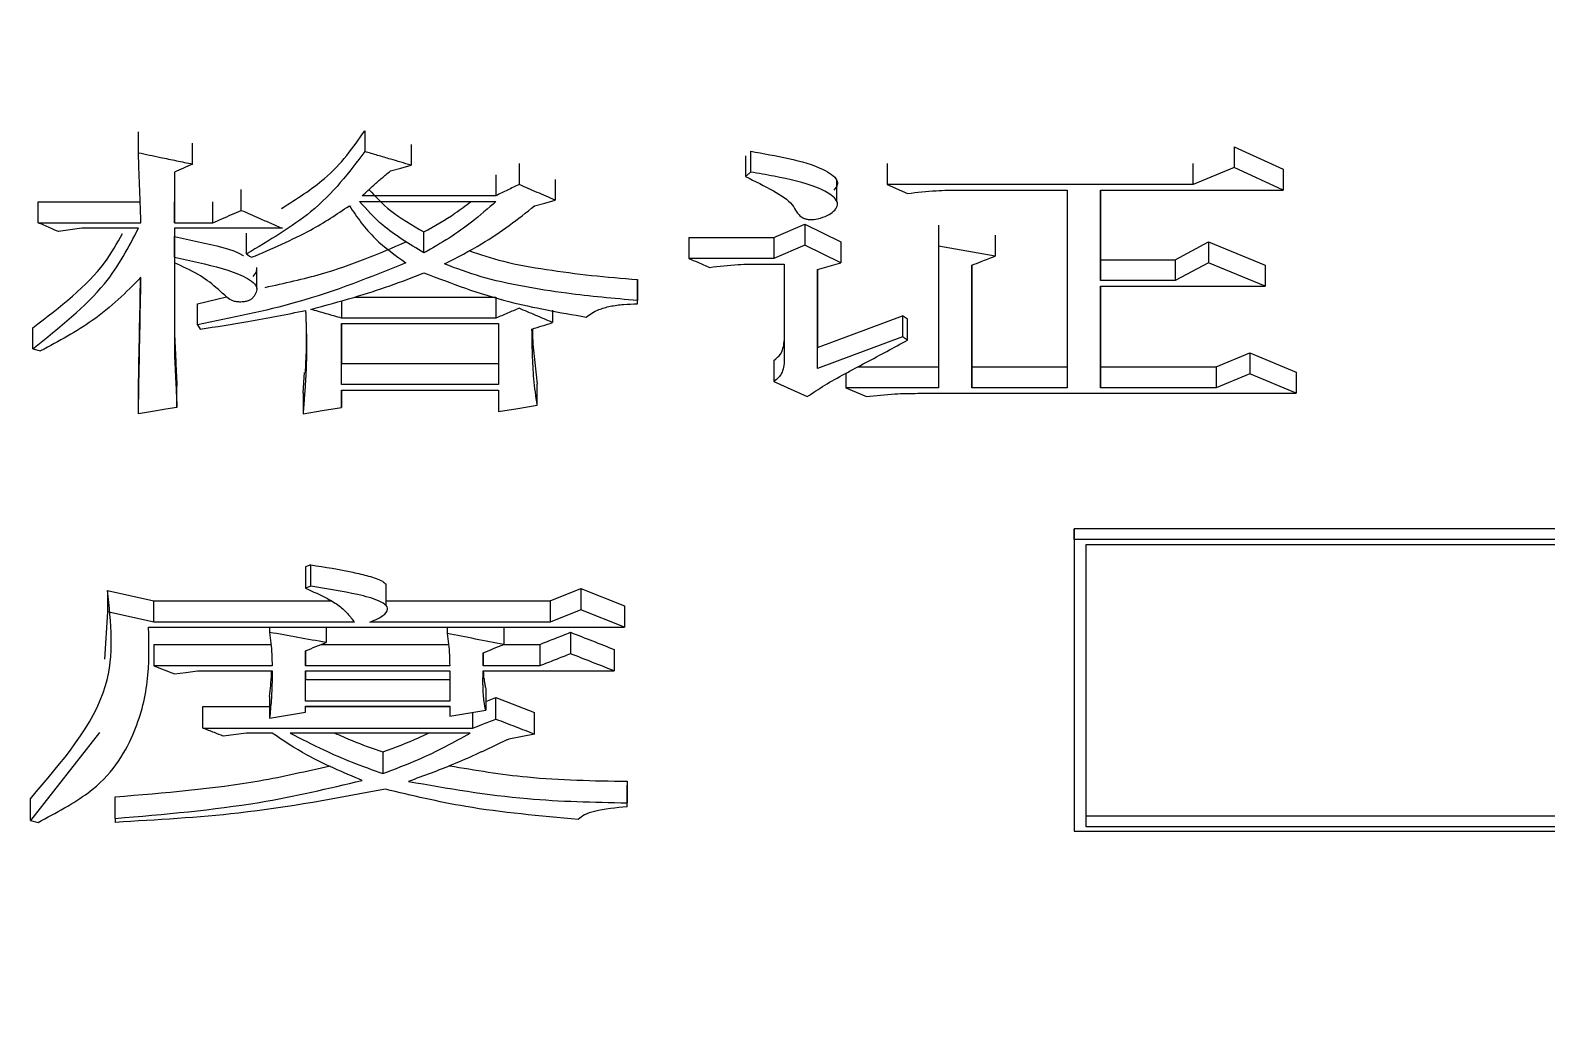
# Model space of a CAD drawing. Header units: millimetres. Extents: x 2126 to 3741, y 477 to 1658.
# Drawn here: x 2361.02 to 2367.39, y 818.86 to 822.98 of the extents above; entities that cross this region are included whole.
import ezdxf

# ---------------------------------------------------------------- set-up
doc = ezdxf.new("R2010")
doc.units = ezdxf.units.MM

msp = doc.modelspace()

# ---------------------------------------------------------------- linework, layer by layer
at = {"color": 7, "linetype": 'Continuous', "lineweight": 25}
for p, q in [((2361.4701, 822.4672), (2361.4701, 822.5545)), ((2362.4219, 822.5593), (2362.4219, 822.472)), ((2361.6972, 822.4195), (2361.6972, 822.5068)), ((2362.6167, 822.502), (2362.6167, 822.4147)), ((2366.0782, 822.4925), (2366.2838, 822.3976)), ((2366.0782, 822.4925), (2366.0782, 822.4051)), ((2363.071, 822.4213), (2363.071, 822.3338)), ((2364.023, 822.4545), (2364.023, 822.3671)), ((2364.0446, 822.3861), (2364.0446, 822.4735)), ((2364.6179, 822.4213), (2364.6179, 822.3338)), ((2365.9052, 822.3338), (2365.9052, 822.4212)), ((2361.6215, 822.3861), (2361.6215, 822.1731)), ((2361.6215, 822.3861), (2361.6215, 822.2607)), ((2363.2225, 822.355), (2363.2225, 822.2675)), ((2364.4074, 822.262), (2364.4074, 822.35)), ((2366.0782, 822.4051), (2365.9052, 822.3338)), ((2366.2838, 822.3101), (2366.0782, 822.4051)), ((2361.9028, 822.2249), (2361.9028, 822.3125)), ((2362.9737, 822.2864), (2362.4112, 822.2864)), ((2364.6179, 822.3338), (2364.7044, 822.2959)), ((2365.9052, 822.3338), (2364.6179, 822.3338)), ((2364.9208, 822.3101), (2365.3751, 822.3101)), ((2365.3751, 822.3101), (2365.3751, 821.4788)), ((2365.5157, 822.3101), (2366.2838, 822.3101)), ((2365.5157, 821.9296), (2365.5157, 822.3101)), ((2365.5157, 822.3101), (2365.5157, 822.0175)), ((2361.0482, 822.1731), (2361.0482, 822.2607)), ((2361.0482, 822.2607), (2361.4776, 822.2607)), ((2361.6215, 822.1731), (2361.6215, 822.2607)), ((2361.7838, 822.1731), (2361.7838, 822.2607)), ((2362.0758, 822.2352), (2362.0758, 822.2372)), ((2362.4004, 822.2628), (2362.9737, 822.2627)), ((2361.0482, 822.1731), (2361.4809, 822.1731)), ((2361.6215, 822.1731), (2361.7838, 822.1731)), ((2364.1419, 822.1107), (2364.2718, 822.1668)), ((2364.2718, 822.1668), (2364.4232, 822.0921)), ((2364.2718, 822.1668), (2364.2718, 822.079)), ((2364.8343, 822.1622), (2364.8343, 822.0744)), ((2361.2321, 822.1495), (2361.1347, 822.1354)), ((2361.47, 822.1495), (2361.2321, 822.1495)), ((2362.0758, 822.1495), (2361.6215, 822.1495)), ((2361.6215, 822.1495), (2361.6215, 822.0276)), ((2361.6215, 822.1495), (2361.6215, 822.1154)), ((2361.6215, 822.0276), (2361.6215, 822.1154)), ((2361.9243, 822.0417), (2361.9243, 822.1295)), ((2363.785, 822.1107), (2363.785, 822.0229)), ((2363.785, 822.1107), (2364.1419, 822.1107)), ((2364.1419, 822.1107), (2364.1419, 822.0229)), ((2365.0722, 822.1201), (2365.0722, 822.0322)), ((2364.2718, 822.079), (2364.1419, 822.0229)), ((2364.4232, 822.0042), (2364.2718, 822.079)), ((2364.4232, 822.0921), (2364.4232, 822.0042)), ((2364.8343, 822.0744), (2364.8343, 821.4788)), ((2365.0722, 822.0322), (2364.8343, 822.0744)), ((2365.8294, 822.0175), (2365.9701, 822.092)), ((2365.9701, 822.092), (2365.9701, 822.0042)), ((2365.9701, 822.092), (2366.2081, 821.9943)), ((2361.6215, 822.027), (2361.6215, 821.7132)), ((2361.6215, 822.0042), (2361.6215, 821.6249)), ((2361.9679, 821.8966), (2361.9679, 821.9851)), ((2364.1419, 822.0229), (2363.785, 822.0229)), ((2364.0879, 821.9995), (2364.1852, 821.9995)), ((2364.1852, 821.9995), (2364.1852, 821.5882)), ((2364.3258, 821.9762), (2364.4232, 822.0042)), ((2364.3258, 821.5608), (2364.3258, 821.9762)), ((2364.3258, 821.9762), (2364.3258, 821.6493)), ((2364.9749, 821.4788), (2364.9749, 821.9948)), ((2364.9749, 821.9948), (2364.9749, 821.5674)), ((2365.5157, 822.0175), (2365.5157, 821.9296)), ((2365.5157, 822.0175), (2365.8294, 822.0175)), ((2365.8294, 822.0175), (2365.8294, 821.9296)), ((2365.9701, 822.0042), (2365.8294, 821.9296)), ((2366.2081, 821.9063), (2365.9701, 822.0042)), ((2363.5686, 821.9341), (2363.5686, 821.846)), ((2363.5686, 821.8321), (2363.5686, 821.9202)), ((2365.8294, 821.9296), (2365.5157, 821.9296)), ((2365.5157, 821.9063), (2366.2081, 821.9063)), ((2365.5158, 821.4788), (2365.5157, 821.9063)), ((2365.5157, 821.9063), (2365.5158, 821.5674)), ((2361.7188, 821.8326), (2361.8404, 821.8619)), ((2362.3246, 821.845), (2362.3246, 821.772)), ((2362.379, 821.8602), (2362.9737, 821.8602)), ((2363.5686, 821.8321), (2363.5686, 821.846)), ((2361.7188, 821.7444), (2361.7188, 821.8326)), ((2363.2117, 821.8049), (2363.2117, 821.7535)), ((2364.3258, 821.6493), (2364.6828, 821.782)), ((2364.6828, 821.782), (2364.6828, 821.6937)), ((2364.7045, 821.7682), (2364.6828, 821.782)), ((2361.0265, 821.6432), (2361.0265, 821.7316)), ((2361.6215, 821.7132), (2361.6215, 821.6249)), ((2361.7188, 821.7444), (2361.7297, 821.7259)), ((2362.9737, 821.772), (2362.3246, 821.772)), ((2362.3246, 821.7489), (2362.9845, 821.7489)), ((2362.3246, 821.4925), (2362.3246, 821.7489)), ((2362.3246, 821.7489), (2362.3246, 821.581)), ((2362.9845, 821.7489), (2362.9845, 821.4925)), ((2364.7045, 821.6799), (2364.7045, 821.7682)), ((2364.1852, 821.6767), (2364.1852, 821.5882)), ((2364.6828, 821.6937), (2364.3258, 821.5608)), ((2364.3258, 821.5608), (2364.3258, 821.6493)), ((2364.7045, 821.6799), (2364.6828, 821.6937)), ((2361.0265, 821.6432), (2361.059, 821.6341)), ((2366.0025, 821.5674), (2366.1432, 821.6265)), ((2366.1432, 821.6265), (2366.1432, 821.538)), ((2366.1432, 821.6265), (2366.3379, 821.5447)), ((2362.1624, 821.4588), (2362.1688, 821.5431)), ((2362.3246, 821.4925), (2362.3246, 821.581)), ((2362.3246, 821.581), (2362.9845, 821.581)), ((2364.4448, 821.5389), (2364.4448, 821.4788)), ((2364.4966, 821.5674), (2364.8343, 821.5674)), ((2364.9749, 821.5674), (2364.9749, 821.4788)), ((2364.9749, 821.5674), (2365.3751, 821.5674)), ((2365.5158, 821.5674), (2365.5158, 821.4788)), ((2365.5158, 821.5674), (2366.0025, 821.5674)), ((2366.1432, 821.538), (2366.0025, 821.4788)), ((2366.3379, 821.4561), (2366.1432, 821.538)), ((2366.3379, 821.5447), (2366.3379, 821.4561)), ((2361.4701, 821.3701), (2361.4701, 821.4588)), ((2361.6323, 821.3972), (2361.6323, 821.4859)), ((2362.1624, 821.4588), (2362.1624, 821.3701)), ((2362.9845, 821.4925), (2362.3246, 821.4925)), ((2362.3246, 821.4697), (2362.9845, 821.4697)), ((2362.3246, 821.3972), (2362.3246, 821.4697)), ((2362.3246, 821.4697), (2362.3246, 821.3972)), ((2362.9845, 821.4697), (2362.9845, 821.3791)), ((2363.1468, 821.4062), (2363.1468, 821.4949)), ((2364.142, 821.5061), (2364.2826, 821.4425)), ((2364.4448, 821.4788), (2364.5314, 821.4425)), ((2364.8343, 821.4788), (2364.4448, 821.4788)), ((2364.7477, 821.4561), (2366.3379, 821.4561)), ((2365.3751, 821.4788), (2364.9749, 821.4788)), ((2366.0025, 821.4788), (2365.5158, 821.4788)), ((2376.4918, 820.8862), (2365.4053, 820.8864)), ((2365.4053, 820.8864), (2365.4053, 819.6618)), ((2365.4053, 820.8415), (2365.4053, 820.8864)), ((2376.5106, 820.8413), (2365.4053, 820.8415)), ((2365.4553, 820.8213), (2376.5191, 820.8211)), ((2362.1949, 820.7352), (2362.1732, 820.7266)), ((2362.1732, 820.7266), (2362.1732, 820.6369)), ((2362.1949, 820.6456), (2362.1949, 820.7352)), ((2361.3403, 820.6273), (2361.3403, 820.5375)), ((2361.3403, 820.6273), (2361.535, 820.5843)), ((2362.1949, 820.6456), (2362.1732, 820.6369)), ((2362.512, 820.5635), (2362.512, 820.654)), ((2363.2009, 820.5843), (2363.3307, 820.6359)), ((2363.3307, 820.6359), (2363.3307, 820.5461)), ((2363.3307, 820.6359), (2363.5146, 820.5629)), ((2361.535, 820.4945), (2361.535, 820.5843)), ((2361.535, 820.5843), (2362.2797, 820.5843)), ((2362.512, 820.5843), (2363.2009, 820.5843)), ((2363.2009, 820.5843), (2363.2009, 820.4945)), ((2363.5146, 820.5629), (2363.5146, 820.473)), ((2361.3403, 820.5375), (2361.327, 820.3394)), ((2361.535, 820.4945), (2361.3403, 820.5375)), ((2363.3307, 820.5461), (2363.2009, 820.4945)), ((2363.5146, 820.473), (2363.3307, 820.5461)), ((2361.5133, 820.473), (2363.5146, 820.473)), ((2362.3787, 820.4945), (2361.535, 820.4945)), ((2362.0218, 820.473), (2362.0218, 820.4515)), ((2362.2598, 820.473), (2362.2598, 820.4087)), ((2363.2009, 820.4945), (2362.4437, 820.4945)), ((2362.7682, 820.473), (2362.7682, 820.4473)), ((2363.0062, 820.473), (2363.0062, 820.4002)), ((2363.2874, 820.4518), (2363.2874, 820.3617)), ((2361.535, 820.4008), (2362.0277, 820.4008)), ((2362.1732, 820.3107), (2362.1732, 820.3746)), ((2362.1732, 820.3746), (2362.1732, 820.3107)), ((2362.2396, 820.4008), (2362.7745, 820.4008)), ((2363.0062, 820.4008), (2363.1576, 820.4008)), ((2363.1576, 820.4008), (2363.1576, 820.3107)), ((2362.0326, 820.3107), (2361.535, 820.3107)), ((2362.779, 820.3107), (2362.1732, 820.3107)), ((2362.9196, 820.3107), (2362.9196, 820.366)), ((2362.9196, 820.366), (2362.9196, 820.3107)), ((2363.1576, 820.3107), (2362.9196, 820.3107)), ((2361.7189, 820.2895), (2362.0326, 820.2894)), ((2362.1732, 820.2894), (2362.779, 820.2894)), ((2362.1732, 820.1626), (2362.1732, 820.2894)), ((2362.1732, 820.2894), (2362.1732, 820.2529)), ((2362.1732, 820.1626), (2362.1732, 820.2529)), ((2362.1732, 820.2529), (2362.779, 820.2529)), ((2362.779, 820.2894), (2362.779, 820.1626)), ((2362.9196, 820.2894), (2363.4713, 820.2894)), ((2362.0218, 820.1816), (2362.0218, 820.0912)), ((2362.9304, 820.2151), (2362.9304, 820.1248)), ((2361.7405, 820.0493), (2361.7405, 820.1398)), ((2361.7405, 820.1398), (2362.0218, 820.1398)), ((2362.779, 820.1626), (2362.1732, 820.1626)), ((2362.1732, 820.1416), (2362.779, 820.1416)), ((2362.1732, 820.1164), (2362.1732, 820.1416)), ((2362.1732, 820.1164), (2362.1732, 820.1416)), ((2362.1732, 820.1398), (2362.779, 820.1398)), ((2362.779, 820.1416), (2362.779, 820.0996)), ((2362.9304, 820.1607), (2362.9737, 820.1774)), ((2362.9737, 820.087), (2362.9737, 820.1774)), ((2362.9737, 820.1774), (2363.136, 820.1147)), ((2362.8764, 820.0493), (2362.8764, 820.1158)), ((2363.136, 820.0243), (2363.136, 820.1147)), ((2361.3064, 820.0307), (2361.0158, 819.6614)), ((2361.7405, 820.0493), (2362.8764, 820.0493)), ((2361.9244, 820.0285), (2361.8271, 820.0159)), ((2362.0327, 820.0285), (2361.9244, 820.0285)), ((2362.8655, 820.0284), (2362.1083, 820.0285)), ((2363.136, 820.0243), (2363.0278, 820.0034)), ((2362.4978, 819.9489), (2362.4978, 819.8582)), ((2363.5254, 819.8257), (2363.5254, 819.7349)), ((2363.5254, 819.7185), (2363.5254, 819.8094)), ((2361.0158, 819.6614), (2361.0158, 819.7523)), ((2361.3728, 819.6696), (2361.3728, 819.7605)), ((2363.5254, 819.7185), (2363.5254, 819.7349)), ((2365.4553, 819.6343), (2365.4553, 819.6798)), ((2377.0382, 819.6797), (2365.4553, 819.6798)), ((2361.0158, 819.6614), (2361.0483, 819.6532)), ((2361.3728, 819.6696), (2361.3728, 819.6533)), ((2365.4053, 819.6618), (2365.4053, 819.6156)), ((2365.4053, 819.6156), (2377.068, 819.6154)), ((2377.0593, 819.6342), (2365.4553, 819.6343))]:
    msp.add_line(p, q, dxfattribs=at)
at = {"color": 7, "linetype": 'Continuous', "lineweight": 25, "flags": 128}
for points in [[(2362.5302, 822.3909), (2362.5734, 822.4028), (2362.6167, 822.4147)], [(2362.9737, 822.3739), (2362.9737, 822.3302), (2362.9737, 822.2864)], [(2366.2838, 822.3976), (2366.2838, 822.3538), (2366.2838, 822.3101)], [(2363.1359, 822.2438), (2363.1792, 822.2556), (2363.2225, 822.2675)], [(2362.6708, 822.0463), (2362.6708, 822.0693), (2362.6708, 822.0923), (2362.6708, 822.1341)], [(2361.9243, 822.0416), (2361.9298, 822.0381), (2361.9379, 822.0328), (2361.946, 822.0276)], [(2366.2081, 821.9943), (2366.2081, 821.9503), (2366.2081, 821.9063)], [(2362.9737, 821.8602), (2362.9737, 821.8161), (2362.9737, 821.772)], [(2364.142, 821.5946), (2364.142, 821.5723), (2364.142, 821.5499), (2364.142, 821.5061)], [(2366.0025, 821.5674), (2366.0025, 821.5231), (2366.0025, 821.4788)], [(2361.6323, 821.3972), (2361.5853, 821.3893), (2361.5383, 821.3815), (2361.4701, 821.3701)], [(2362.1624, 821.3701), (2362.2435, 821.3836), (2362.3246, 821.3972)], [(2362.9845, 821.3791), (2363.0656, 821.3927), (2363.1468, 821.4062)], [(2361.535, 820.4008), (2361.535, 820.378), (2361.535, 820.3553), (2361.535, 820.3107)], [(2363.4713, 820.3795), (2363.4713, 820.3345), (2363.4713, 820.2894)], [(2361.6215, 820.2767), (2361.6702, 820.2831), (2361.7189, 820.2895)], [(2362.0218, 820.0912), (2362.0975, 820.1038), (2362.1732, 820.1164)], [(2362.779, 820.0996), (2362.8547, 820.1122), (2362.9304, 820.1248)]]:
    msp.add_lwpolyline(points, dxfattribs=at)
at = {"color": 7, "linetype": 'Continuous', "lineweight": 25}
for points, knots in [([(2362.1313, 889.7619), (2362.1562, 887.2016), (2362.191, 883.6212), (2362.4698, 878.3519), (2362.8051, 873.8875), (2363.3707, 868.5715), (2364.144, 863.0024), (2365.1541, 857.189), (2366.4101, 851.2178), (2367.9208, 845.1417), (2369.6915, 839.0038), (2371.7257, 832.8386), (2374.0251, 826.675), (2376.5904, 820.5382), (2379.4207, 814.4501), (2382.5145, 808.4305), (2385.8692, 802.4978), (2389.4813, 796.6687), (2393.3469, 790.9589), (2397.461, 785.3834), (2401.8182, 779.9561), (2406.4124, 774.6904), (2411.237, 769.5991), (2416.2846, 764.6942), (2421.5476, 759.9873), (2427.0175, 755.4895), (2432.6858, 751.2113), (2438.543, 747.1626), (2444.5796, 743.353), (2450.7855, 739.7913), (2457.1501, 736.4861), (2463.6627, 733.4452), (2470.3119, 730.6761), (2477.0863, 728.1857), (2483.974, 725.9803), (2490.9628, 724.0656), (2498.0404, 722.4471), (2505.1941, 721.1293), (2512.411, 720.1164), (2519.6782, 719.4119), (2526.9824, 719.0191), (2534.3103, 718.9402), (2541.6483, 719.1772), (2548.983, 719.7314), (2556.3007, 720.6035), (2563.5877, 721.7938), (2570.8304, 723.302), (2578.0149, 725.127), (2585.1278, 727.2674), (2592.1553, 729.7213), (2599.0839, 732.4861), (2605.9002, 735.5588), (2612.5909, 738.9359), (2619.1427, 742.6135), (2625.5427, 746.5872), (2631.7781, 750.8522), (2637.8361, 755.4033), (2643.7044, 760.2353), (2649.3709, 765.3424), (2654.8234, 770.719), (2659.871, 776.1657), (2664.5232, 781.6391), (2668.7927, 787.0974), (2672.8351, 792.7223), (2676.6435, 798.5037), (2680.2116, 804.4312), (2683.5336, 810.4936), (2686.6039, 816.6794), (2689.4174, 822.976), (2691.9693, 829.3697), (2694.2554, 835.8449), (2696.2716, 842.3826), (2698.0142, 848.9575), (2699.479, 855.5303), (2700.6606, 862.0242), (2701.5576, 868.3137), (2702.1411, 873.8374), (2702.5087, 878.7202), (2702.7484, 883.5443), (2702.8655, 889.5187), (2702.7552, 895.0355), (2702.4834, 900.3047), (2702.146, 904.7691), (2701.581, 910.0852), (2700.8075, 915.6542), (2699.7976, 921.4676), (2698.5415, 927.4389), (2697.0308, 933.5149), (2695.2601, 939.6528), (2693.2259, 945.8181), (2690.9265, 951.9816), (2688.3612, 958.1185), (2685.5309, 964.2066), (2682.4371, 970.2261), (2679.0824, 976.1589), (2675.4703, 981.988), (2671.6047, 987.6977), (2667.4906, 993.2733), (2663.1334, 998.7006), (2658.5392, 1003.9662), (2653.7146, 1009.0576), (2648.667, 1013.9625), (2643.4041, 1018.6693), (2637.9341, 1023.1671), (2632.2659, 1027.4453), (2626.4086, 1031.494), (2620.372, 1035.3037), (2614.1662, 1038.8655), (2607.8014, 1042.1702), (2601.2894, 1045.2129), (2594.638, 1047.9749), (2588.3559, 1050.3119), (2584.2507, 1051.5905), (2582.4423, 1052.1537)], [0, 0, 0, 0, 0.0102074, 0.014274, 0.021037, 0.0280561, 0.0355867, 0.0434511, 0.0515783, 0.0599113, 0.0684099, 0.0770439, 0.085791, 0.0946336, 0.1035582, 0.112554, 0.1216124, 0.1307262, 0.1398897, 0.1490979, 0.1583469, 0.1676331, 0.1769537, 0.1863062, 0.1956884, 0.2050985, 0.2145348, 0.2239961, 0.233481, 0.2429885, 0.2525178, 0.262068, 0.2716385, 0.2812287, 0.2908382, 0.3004664, 0.3101132, 0.3197782, 0.3294613, 0.3391624, 0.3488814, 0.3586183, 0.3683733, 0.3781464, 0.387938, 0.3977483, 0.4075776, 0.4174265, 0.4272956, 0.4371854, 0.4470968, 0.4570307, 0.4669882, 0.4769704, 0.486979, 0.4970156, 0.5070822, 0.5171812, 0.5273154, 0.5374882, 0.5477037, 0.5569145, 0.5661226, 0.5753266, 0.5845258, 0.5937191, 0.6029052, 0.6120821, 0.6212471, 0.6303962, 0.6395236, 0.6486197, 0.6576679, 0.6666375, 0.6754633, 0.6839789, 0.6919633, 0.6976055, 0.7035012, 0.7112199, 0.7214273, 0.7254939, 0.7322569, 0.739276, 0.7468066, 0.754671, 0.7627982, 0.7711312, 0.7796298, 0.7882638, 0.7970109, 0.8058535, 0.8147781, 0.8237739, 0.8328323, 0.8419461, 0.8511096, 0.8603178, 0.8695668, 0.878853, 0.8881736, 0.8975261, 0.9069083, 0.9163184, 0.9257547, 0.935216, 0.9447009, 0.9542084, 0.9637377, 0.9732879, 0.9828584, 0.9924486, 1, 1, 1, 1]), ([(2362.0715, 822.2322), (2362.1358, 822.2731), (2362.2905, 822.3712), (2362.3735, 822.4899), (2362.4219, 822.5593)], [0, 0, 0, 0, 0.415618, 1, 1, 1, 1]), ([(2361.4701, 822.4672), (2361.501, 822.4607), (2361.5543, 822.4495), (2361.63, 822.4336), (2361.6748, 822.4242), (2361.6972, 822.4195)], [0, 0, 0, 0, 0.4083, 0.70415, 1, 1, 1, 1]), ([(2361.4809, 822.1731), (2361.4796, 822.2087), (2361.4771, 822.2752), (2361.4735, 822.3733), (2361.4712, 822.4359), (2361.4701, 822.4672)], [0, 0, 0, 0, 0.365313, 0.682655, 1, 1, 1, 1]), ([(2361.6972, 822.4195), (2361.6846, 822.4139), (2361.6594, 822.4028), (2361.6341, 822.3917), (2361.6215, 822.3861)], [0, 0, 0, 0, 0.500001, 1, 1, 1, 1]), ([(2362.4219, 822.472), (2362.356, 822.3844), (2362.2373, 822.2268), (2362.0206, 822.0986), (2361.9243, 822.0416)], [0, 0, 0, 0, 0.555743, 1, 1, 1, 1]), ([(2362.6167, 822.4147), (2362.5879, 822.4232), (2362.541, 822.4369), (2362.4761, 822.456), (2362.44, 822.4667), (2362.422, 822.472)], [0, 0, 0, 0, 0.4440621, 0.722031, 1, 1, 1, 1]), ([(2364.0446, 822.4735), (2364.098, 822.464), (2364.2054, 822.4448), (2364.3252, 822.4122), (2364.3858, 822.3763), (2364.4087, 822.3541), (2364.4115, 822.3304), (2364.4003, 822.3173), (2364.394, 822.3099)], [0, 0, 0, 0, 0.315119, 0.632838, 0.736213, 0.840182, 0.910106, 1, 1, 1, 1]), ([(2362.4112, 822.2864), (2362.4271, 822.3014), (2362.4538, 822.3266), (2362.4943, 822.3612), (2362.5182, 822.381), (2362.5302, 822.3909)], [0, 0, 0, 0, 0.425102, 0.712508, 1, 1, 1, 1]), ([(2364.023, 822.3671), (2364.0628, 822.3474), (2364.1358, 822.3113), (2364.2157, 822.2611), (2364.2342, 822.2224), (2364.2494, 822.2032), (2364.2639, 822.1933), (2364.2787, 822.1878), (2364.2942, 822.1857), (2364.3152, 822.187), (2364.3441, 822.1934), (2364.3762, 822.2064), (2364.3993, 822.2259), (2364.4119, 822.2461), (2364.4072, 822.2683), (2364.3795, 822.2945), (2364.2983, 822.3358), (2364.1744, 822.3632), (2364.0773, 822.3803), (2364.0446, 822.3861)], [0, 0, 0, 0, 0.149443, 0.274042, 0.333076, 0.362754, 0.385188, 0.398021, 0.410985, 0.42602, 0.45239, 0.493257, 0.533496, 0.57286, 0.60517, 0.651682, 0.729284, 0.908686, 1, 1, 1, 1]), ([(2364.0446, 822.3861), (2364.041, 822.3829), (2364.0338, 822.3766), (2364.0266, 822.3703), (2364.023, 822.3671)], [0, 0, 0, 0, 0.5, 1, 1, 1, 1]), ([(2362.4394, 822.3125), (2362.4674, 822.2822), (2362.5273, 822.2174), (2362.621, 822.1631), (2362.6708, 822.1341)], [0, 0, 0, 0, 0.467546, 1, 1, 1, 1]), ([(2363.071, 822.3338), (2363.0548, 822.3259), (2363.0223, 822.3101), (2362.9899, 822.2943), (2362.9737, 822.2864)], [0, 0, 0, 0, 0.499999, 1, 1, 1, 1]), ([(2363.2225, 822.2675), (2363.1972, 822.2785), (2363.1467, 822.3006), (2363.0963, 822.3228), (2363.071, 822.3338)], [0, 0, 0, 0, 0.499999, 1, 1, 1, 1]), ([(2364.7044, 822.2959), (2364.7442, 822.3006), (2364.8153, 822.309), (2364.8885, 822.3098), (2364.9208, 822.3101)], [0, 0, 0, 0, 0.558835, 1, 1, 1, 1]), ([(2361.7838, 822.1731), (2361.7962, 822.1785), (2361.8223, 822.1899), (2361.862, 822.2071), (2361.8892, 822.219), (2361.9028, 822.2249)], [0, 0, 0, 0, 0.314654, 0.657326, 1, 1, 1, 1]), ([(2361.9028, 822.2249), (2361.9277, 822.2141), (2361.969, 822.196), (2362.0267, 822.1709), (2362.0595, 822.1566), (2362.0758, 822.1495)], [0, 0, 0, 0, 0.432645, 0.716322, 1, 1, 1, 1]), ([(2361.946, 822.0276), (2362.032, 822.0642), (2362.1847, 822.1293), (2362.3047, 822.209), (2362.3571, 822.2438)], [0, 0, 0, 0, 0.56336, 1, 1, 1, 1]), ([(2362.3571, 822.2438), (2362.3894, 822.1964), (2362.4473, 822.1112), (2362.5497, 822.0371), (2362.5951, 822.0042)], [0, 0, 0, 0, 0.556662, 1, 1, 1, 1]), ([(2362.6708, 822.0463), (2362.609, 822.0837), (2362.4992, 822.15), (2362.4304, 822.2285), (2362.4004, 822.2628)], [0, 0, 0, 0, 0.563444, 1, 1, 1, 1]), ([(2362.9737, 822.2627), (2362.9403, 822.2331), (2362.8805, 822.1799), (2362.7784, 822.1077), (2362.7068, 822.0668), (2362.6708, 822.0463)], [0, 0, 0, 0, 0.385333, 0.691671, 1, 1, 1, 1]), ([(2362.6708, 822.1341), (2362.716, 822.1597), (2362.7879, 822.2004), (2362.8469, 822.2459), (2362.8688, 822.2627)], [0, 0, 0, 0, 0.628454, 1, 1, 1, 1]), ([(2362.7574, 821.9996), (2362.8104, 822.0272), (2362.9085, 822.0783), (2363.0319, 822.1613), (2363.1012, 822.2163), (2363.1359, 822.2438)], [0, 0, 0, 0, 0.370244, 0.684379, 1, 1, 1, 1]), ([(2361.1347, 822.1354), (2361.1224, 822.1408), (2361.1018, 822.1498), (2361.0729, 822.1623), (2361.0564, 822.1695), (2361.0482, 822.1731)], [0, 0, 0, 0, 0.428361, 0.714181, 1, 1, 1, 1]), ([(2361.0265, 821.6432), (2361.1379, 821.7319), (2361.3359, 821.8896), (2361.4292, 822.0704), (2361.47, 822.1495)], [0, 0, 0, 0, 0.562636, 1, 1, 1, 1]), ([(2361.0265, 821.7316), (2361.1407, 821.8195), (2361.3021, 821.9438), (2361.3803, 822.0865), (2361.4032, 822.1282)], [0, 0, 0, 0, 0.707821, 1, 1, 1, 1]), ([(2361.6215, 822.1154), (2361.655, 822.1081), (2361.7556, 822.0859), (2361.8637, 822.063), (2361.9115, 822.0355), (2361.9118, 822.0354)], [0, 0, 0, 0, 0.330798, 0.996109, 1, 1, 1, 1]), ([(2362.0027, 821.9011), (2362.0837, 821.9189), (2362.3021, 821.9668), (2362.482, 822.0438), (2362.5951, 822.0921)], [0, 0, 0, 0, 0.371286, 1, 1, 1, 1]), ([(2362.8602, 822.0556), (2362.9072, 822.0396), (2363.0073, 822.0056), (2363.186, 821.9756), (2363.3745, 821.9502), (2363.5039, 821.9395), (2363.5686, 821.9341)], [0, 0, 0, 0, 0.22676, 0.482834, 0.740928, 1, 1, 1, 1]), ([(2364.9749, 821.9948), (2364.9879, 821.9998), (2365.0106, 822.0085), (2365.043, 822.021), (2365.0625, 822.0285), (2365.0722, 822.0322)], [0, 0, 0, 0, 0.400149, 0.700074, 1, 1, 1, 1]), ([(2361.6215, 822.0276), (2361.6552, 822.0203), (2361.7566, 821.9985), (2361.8745, 821.9687), (2361.9475, 821.9288), (2361.9703, 821.9055), (2361.9666, 821.8808), (2361.9573, 821.8622), (2361.9424, 821.8496), (2361.9279, 821.8432), (2361.9106, 821.8399), (2361.892, 821.8394), (2361.8745, 821.8418), (2361.8543, 821.8494), (2361.8302, 821.8703), (2361.7901, 821.9079), (2361.7247, 821.9584), (2361.6563, 821.9888), (2361.6215, 822.0042)], [0, 0, 0, 0, 0.104454, 0.314535, 0.36541, 0.416687, 0.46169, 0.509284, 0.529555, 0.546771, 0.564035, 0.580952, 0.598427, 0.614259, 0.652193, 0.737824, 0.866635, 1, 1, 1, 1]), ([(2362.5951, 822.0042), (2362.4473, 821.9447), (2362.1813, 821.8375), (2361.8612, 821.773), (2361.7188, 821.7444)], [0, 0, 0, 0, 0.555385, 1, 1, 1, 1]), ([(2361.9661, 821.9852), (2361.9664, 821.9799), (2361.9673, 821.9666), (2361.9577, 821.954), (2361.952, 821.9464)], [0, 0, 0, 0, 0.395285, 1, 1, 1, 1]), ([(2363.5686, 821.846), (2363.4688, 821.8548), (2363.3046, 821.8692), (2363.0853, 821.9043), (2362.9083, 821.9428), (2362.8074, 821.9807), (2362.7574, 821.9996)], [0, 0, 0, 0, 0.3440816, 0.5653831, 0.7845838, 1, 1, 1, 1]), ([(2363.785, 822.0229), (2363.7973, 822.0175), (2363.8179, 822.0086), (2363.8468, 821.9962), (2363.8633, 821.9891), (2363.8715, 821.9855)], [0, 0, 0, 0, 0.42835, 0.71417, 1, 1, 1, 1]), ([(2363.8715, 821.9855), (2363.9113, 821.9901), (2363.9824, 821.9984), (2364.0556, 821.9992), (2364.0878, 821.9995)], [0, 0, 0, 0, 0.558839, 1, 1, 1, 1]), ([(2361.4808, 821.9436), (2361.4188, 821.8809), (2361.3073, 821.7681), (2361.1353, 821.6753), (2361.059, 821.6341)], [0, 0, 0, 0, 0.556097, 1, 1, 1, 1]), ([(2361.4701, 821.3701), (2361.4707, 821.4056), (2361.4729, 821.5177), (2361.4764, 821.7082), (2361.4794, 821.8651), (2361.4809, 821.9436)], [0, 0, 0, 0, 0.188404, 0.594194, 1, 1, 1, 1]), ([(2361.4701, 821.4588), (2361.4708, 821.4943), (2361.4729, 821.6063), (2361.4761, 821.767), (2361.4784, 821.8937), (2361.4793, 821.9422)], [0, 0, 0, 0, 0.22316, 0.703037, 1, 1, 1, 1]), ([(2362.1948, 821.809), (2362.2559, 821.8254), (2362.3698, 821.8559), (2362.529, 821.9071), (2362.6235, 821.9438), (2362.6708, 821.9622)], [0, 0, 0, 0, 0.365229, 0.681783, 1, 1, 1, 1]), ([(2362.6708, 821.9622), (2362.7858, 821.9184), (2362.9929, 821.8394), (2363.2416, 821.796), (2363.3523, 821.7766)], [0, 0, 0, 0, 0.554843, 1, 1, 1, 1]), ([(2363.5686, 821.9202), (2363.5686, 821.9218), (2363.5686, 821.9244), (2363.5686, 821.928), (2363.5686, 821.931), (2363.5686, 821.9331), (2363.5686, 821.9341)], [0, 0, 0, 0, 0.34, 0.56, 0.78, 1, 1, 1, 1]), ([(2361.7297, 821.7259), (2361.7969, 821.7362), (2361.9056, 821.7528), (2362.0528, 821.78), (2362.133, 821.7962), (2362.1732, 821.8044)], [0, 0, 0, 0, 0.447142, 0.723428, 1, 1, 1, 1]), ([(2362.1732, 821.8044), (2362.1733, 821.8024), (2362.1734, 821.7993), (2362.1735, 821.7953), (2362.1736, 821.7923), (2362.1737, 821.7893), (2362.1738, 821.7863), (2362.174, 821.7823), (2362.1741, 821.7783), (2362.1743, 821.7743), (2362.1744, 821.7713), (2362.1745, 821.7683), (2362.1746, 821.7653), (2362.1747, 821.7613), (2362.1748, 821.7574), (2362.175, 821.7534), (2362.1751, 821.7504), (2362.1752, 821.7474), (2362.1752, 821.7444), (2362.1753, 821.7414), (2362.1754, 821.7384), (2362.1755, 821.7344), (2362.1757, 821.7304), (2362.1758, 821.7264), (2362.1759, 821.7224), (2362.176, 821.7174), (2362.1762, 821.7115), (2362.1763, 821.7055), (2362.1764, 821.6995), (2362.1766, 821.6915), (2362.1767, 821.6836), (2362.1768, 821.6756), (2362.1769, 821.6696), (2362.177, 821.6637), (2362.177, 821.6577), (2362.177, 821.6518), (2362.1771, 821.6438), (2362.1771, 821.6359), (2362.177, 821.6279), (2362.1769, 821.622), (2362.1769, 821.616), (2362.1768, 821.6101), (2362.1767, 821.6041), (2362.1765, 821.5962), (2362.1763, 821.5883), (2362.1761, 821.5804), (2362.1759, 821.5744), (2362.1757, 821.5685), (2362.1755, 821.5625), (2362.1752, 821.5566), (2362.1749, 821.5487), (2362.1745, 821.5408), (2362.1741, 821.5329), (2362.1738, 821.527), (2362.1735, 821.5211), (2362.1731, 821.5152), (2362.1728, 821.5092), (2362.1723, 821.5014), (2362.1718, 821.4935), (2362.1713, 821.4856), (2362.1709, 821.4797), (2362.1705, 821.4738), (2362.1701, 821.4679), (2362.1696, 821.462), (2362.1692, 821.4561), (2362.1686, 821.4482), (2362.168, 821.4404), (2362.1674, 821.4325), (2362.167, 821.4266), (2362.1665, 821.4207), (2362.166, 821.4149), (2362.1654, 821.407), (2362.1648, 821.3992), (2362.1641, 821.3913), (2362.1637, 821.3855), (2362.1631, 821.3784), (2362.1627, 821.3732), (2362.1624, 821.3701)], [0, 0, 0, 0, 0.0136751, 0.0205126, 0.0273502, 0.0341877, 0.0410253, 0.0478628, 0.0615379, 0.0683754, 0.075213, 0.0820505, 0.0888881, 0.0957256, 0.1094007, 0.1162382, 0.1230758, 0.1299133, 0.1367509, 0.1435884, 0.150426, 0.1572635, 0.1709386, 0.1777761, 0.1846137, 0.1982888, 0.2119638, 0.2256389, 0.239314, 0.2529891, 0.2803393, 0.2940144, 0.3076894, 0.3213645, 0.3350396, 0.3487147, 0.3623898, 0.38974, 0.4034151, 0.4170902, 0.4307653, 0.4444403, 0.4581154, 0.4717905, 0.4991407, 0.5128158, 0.5264909, 0.540166, 0.5538411, 0.5675162, 0.5811912, 0.6085414, 0.6222165, 0.6358916, 0.6495667, 0.6632418, 0.6769169, 0.6905919, 0.7179421, 0.7316172, 0.7452923, 0.7589674, 0.7726425, 0.7863176, 0.7999926, 0.8136677, 0.8410179, 0.854693, 0.8683681, 0.8820432, 0.8957182, 0.9093933, 0.9367435, 0.9504186, 0.9640937, 0.9777687, 1, 1, 1, 1]), ([(2362.3246, 821.772), (2362.303, 821.7782), (2362.2597, 821.7905), (2362.2165, 821.8028), (2362.1948, 821.809)], [0, 0, 0, 0, 0.499999, 1, 1, 1, 1]), ([(2363.071, 821.8136), (2363.0548, 821.8067), (2363.0224, 821.7928), (2362.9899, 821.7789), (2362.9737, 821.772)], [0, 0, 0, 0, 0.499998, 1, 1, 1, 1]), ([(2363.2117, 821.7535), (2363.1882, 821.7635), (2363.1413, 821.7835), (2363.0945, 821.8036), (2363.071, 821.8136)], [0, 0, 0, 0, 0.499999, 1, 1, 1, 1]), ([(2363.3523, 821.7766), (2363.3685, 821.7878), (2363.3956, 821.8065), (2363.454, 821.8229), (2363.5099, 821.831), (2363.549, 821.8317), (2363.5686, 821.8321)], [0, 0, 0, 0, 0.328373, 0.548346, 0.773134, 1, 1, 1, 1]), ([(2361.6215, 821.7132), (2361.6227, 821.6879), (2361.6251, 821.6371), (2361.6287, 821.5613), (2361.6311, 821.511), (2361.6323, 821.4859)], [0, 0, 0, 0, 0.333311, 0.666655, 1, 1, 1, 1]), ([(2362.1754, 821.7401), (2362.1758, 821.7124), (2362.1764, 821.6723), (2362.1739, 821.5951), (2362.172, 821.5597), (2362.1711, 821.546), (2362.1707, 821.5411), (2362.1708, 821.5419), (2362.1708, 821.5419)], [0, 0, 0, 0, 0.525395, 0.761068, 0.896543, 0.966679, 0.996284, 1, 1, 1, 1]), ([(2363.1251, 821.7259), (2363.1395, 821.7305), (2363.1684, 821.7397), (2363.1972, 821.7489), (2363.2117, 821.7535)], [0, 0, 0, 0, 0.499999, 1, 1, 1, 1]), ([(2363.1468, 821.4062), (2363.1417, 821.4429), (2363.1319, 821.5141), (2363.1266, 821.6208), (2363.1256, 821.6908), (2363.1251, 821.7259)], [0, 0, 0, 0, 0.347124, 0.673492, 1, 1, 1, 1]), ([(2363.1268, 821.7264), (2363.1269, 821.7185), (2363.1275, 821.6755), (2363.1348, 821.5983), (2363.1428, 821.5294), (2363.1468, 821.4949)], [0, 0, 0, 0, 0.102506, 0.551171, 1, 1, 1, 1]), ([(2364.142, 821.5946), (2364.1525, 821.6032), (2364.1698, 821.6172), (2364.1796, 821.6392), (2364.1843, 821.6579), (2364.1849, 821.6704), (2364.1852, 821.6767)], [0, 0, 0, 0, 0.3429, 0.5628483, 0.7813893, 1, 1, 1, 1]), ([(2364.2826, 821.4425), (2364.3066, 821.4585), (2364.3817, 821.5084), (2364.5298, 821.5848), (2364.6462, 821.6482), (2364.7045, 821.6799)], [0, 0, 0, 0, 0.190523, 0.595111, 1, 1, 1, 1]), ([(2361.6215, 821.6249), (2361.6216, 821.6233), (2361.6217, 821.6201), (2361.622, 821.6153), (2361.6222, 821.6114), (2361.6223, 821.6074), (2361.6225, 821.6042), (2361.6226, 821.6011), (2361.6228, 821.5979), (2361.623, 821.5939), (2361.6232, 821.59), (2361.6234, 821.586), (2361.6235, 821.5828), (2361.6237, 821.5789), (2361.6239, 821.5749), (2361.6241, 821.5701), (2361.6243, 821.5654), (2361.6245, 821.5614), (2361.6247, 821.5575), (2361.6249, 821.5535), (2361.6252, 821.5472), (2361.6255, 821.5417), (2361.6257, 821.5361), (2361.6259, 821.5322), (2361.6262, 821.5258), (2361.6265, 821.5195), (2361.6268, 821.5132), (2361.627, 821.5085), (2361.6272, 821.5045), (2361.6274, 821.5006), (2361.6276, 821.4966), (2361.6279, 821.4903), (2361.6282, 821.4848), (2361.6284, 821.4793), (2361.6286, 821.4761), (2361.6288, 821.4722), (2361.6289, 821.469), (2361.6291, 821.4651), (2361.6293, 821.462), (2361.6294, 821.458), (2361.6296, 821.4549), (2361.6298, 821.4509), (2361.6299, 821.4478), (2361.6301, 821.4439), (2361.6303, 821.4407), (2361.6305, 821.4368), (2361.6306, 821.4336), (2361.6308, 821.4297), (2361.6309, 821.4266), (2361.6311, 821.4226), (2361.6313, 821.4195), (2361.6315, 821.4156), (2361.6316, 821.4124), (2361.6318, 821.4085), (2361.632, 821.4054), (2361.6321, 821.4013), (2361.6323, 821.3989), (2361.6323, 821.3972)], [0, 0, 0, 0, 0.020805, 0.04161, 0.062415, 0.072817, 0.093622, 0.104024, 0.114427, 0.135232, 0.156036, 0.166439, 0.187244, 0.197646, 0.218451, 0.239256, 0.260061, 0.280866, 0.291268, 0.312073, 0.332878, 0.374488, 0.38489, 0.405695, 0.4265, 0.468109, 0.488914, 0.509719, 0.530524, 0.540926, 0.561731, 0.582536, 0.624146, 0.634548, 0.655353, 0.665756, 0.686561, 0.696963, 0.717768, 0.72817, 0.748975, 0.759378, 0.780182, 0.790585, 0.81139, 0.821792, 0.842597, 0.852999, 0.873804, 0.884207, 0.905012, 0.915414, 0.936219, 0.946621, 0.967426, 0.977829, 1, 1, 1, 1]), ([(2364.1852, 821.5882), (2364.1847, 821.5785), (2364.1837, 821.5626), (2364.1754, 821.5406), (2364.1636, 821.5223), (2364.1492, 821.5115), (2364.142, 821.5061)], [0, 0, 0, 0, 0.337489, 0.556536, 0.776867, 1, 1, 1, 1]), ([(2364.5314, 821.4425), (2364.5711, 821.447), (2364.6423, 821.4551), (2364.7154, 821.4558), (2364.7477, 821.4561)], [0, 0, 0, 0, 0.558835, 1, 1, 1, 1]), ([(2365.4053, 820.8415), (2365.4053, 820.7149), (2365.4053, 820.4619), (2365.4053, 820.0516), (2365.4053, 819.7741), (2365.4053, 819.6156)], [0, 0, 0, 0, 0.300081, 0.600162, 1, 1, 1, 1]), ([(2365.4553, 819.6343), (2365.4553, 819.7532), (2365.4553, 819.9909), (2365.4553, 820.3855), (2365.4553, 820.6665), (2365.4553, 820.8213)], [0, 0, 0, 0, 0.309921, 0.619841, 1, 1, 1, 1]), ([(2365.4553, 819.6798), (2365.4553, 819.7756), (2365.4553, 819.9671), (2365.4553, 820.3439), (2365.4553, 820.6333), (2365.4553, 820.8213)], [0, 0, 0, 0, 0.259657, 0.519313, 1, 1, 1, 1]), ([(2362.1949, 820.7352), (2362.255, 820.7259), (2362.339, 820.7127), (2362.4384, 820.6886), (2362.4906, 820.6724), (2362.507, 820.658), (2362.5119, 820.6538)], [0, 0, 0, 0, 0.508152, 0.710253, 0.913976, 1, 1, 1, 1]), ([(2361.0158, 819.7523), (2361.1497, 819.9079), (2361.389, 820.1856), (2361.3552, 820.4924), (2361.3403, 820.6273)], [0, 0, 0, 0, 0.560047, 1, 1, 1, 1]), ([(2362.1732, 820.6369), (2362.2046, 820.6228), (2362.2559, 820.5997), (2362.3173, 820.5638), (2362.3513, 820.5294), (2362.3696, 820.5061), (2362.3787, 820.4945)], [0, 0, 0, 0, 0.3455083, 0.5661755, 0.7836827, 1, 1, 1, 1]), ([(2362.4437, 820.4945), (2362.4595, 820.5013), (2362.4907, 820.5146), (2362.5209, 820.5389), (2362.5167, 820.565), (2362.4721, 820.5907), (2362.3624, 820.6187), (2362.2615, 820.6349), (2362.1949, 820.6456)], [0, 0, 0, 0, 0.119334, 0.235111, 0.326467, 0.420991, 0.617683, 1, 1, 1, 1]), ([(2361.0483, 819.6532), (2361.1238, 819.6933), (2361.3252, 819.8002), (2361.4552, 820.0089), (2361.5183, 820.2434), (2361.515, 820.3961), (2361.5133, 820.473)], [0, 0, 0, 0, 0.180534, 0.481185, 0.738841, 1, 1, 1, 1]), ([(2362.2598, 820.4087), (2362.2201, 820.4159), (2362.1408, 820.4301), (2362.0614, 820.4444), (2362.0218, 820.4515)], [0, 0, 0, 0, 0.499999, 1, 1, 1, 1]), ([(2362.0218, 820.4515), (2362.0238, 820.4366), (2362.0279, 820.4056), (2362.0312, 820.3586), (2362.0321, 820.3267), (2362.0326, 820.3107)], [0, 0, 0, 0, 0.317979, 0.65893, 1, 1, 1, 1]), ([(2363.0062, 820.4002), (2362.9665, 820.408), (2362.8872, 820.4237), (2362.8078, 820.4394), (2362.7682, 820.4473)], [0, 0, 0, 0, 0.499999, 1, 1, 1, 1]), ([(2362.7682, 820.4473), (2362.7705, 820.4323), (2362.7751, 820.402), (2362.778, 820.3564), (2362.7787, 820.3259), (2362.779, 820.3107)], [0, 0, 0, 0, 0.328217, 0.664033, 1, 1, 1, 1]), ([(2363.1576, 820.4008), (2363.1792, 820.4093), (2363.2225, 820.4262), (2363.2658, 820.4433), (2363.2874, 820.4518)], [0, 0, 0, 0, 0.5000001, 1, 1, 1, 1]), ([(2363.2874, 820.4518), (2363.3181, 820.4397), (2363.3794, 820.4156), (2363.4407, 820.3916), (2363.4713, 820.3795)], [0, 0, 0, 0, 0.499999, 1, 1, 1, 1]), ([(2362.1732, 820.3746), (2362.1877, 820.3802), (2362.2165, 820.3916), (2362.2453, 820.403), (2362.2598, 820.4087)], [0, 0, 0, 0, 0.500001, 1, 1, 1, 1]), ([(2362.9196, 820.366), (2362.934, 820.3717), (2362.9629, 820.3831), (2362.9917, 820.3945), (2363.0062, 820.4002)], [0, 0, 0, 0, 0.500001, 1, 1, 1, 1]), ([(2361.535, 820.3107), (2361.5494, 820.305), (2361.5783, 820.2937), (2361.6071, 820.2824), (2361.6215, 820.2767)], [0, 0, 0, 0, 0.499999, 1, 1, 1, 1]), ([(2363.2874, 820.3617), (2363.2658, 820.3532), (2363.2225, 820.3362), (2363.1792, 820.3192), (2363.1576, 820.3107)], [0, 0, 0, 0, 0.500001, 1, 1, 1, 1]), ([(2363.4713, 820.2894), (2363.4407, 820.3015), (2363.3794, 820.3255), (2363.3181, 820.3497), (2363.2874, 820.3617)], [0, 0, 0, 0, 0.5, 1, 1, 1, 1]), ([(2362.0326, 820.2894), (2362.0325, 820.2735), (2362.0321, 820.2323), (2362.0293, 820.1662), (2362.0243, 820.1162), (2362.0218, 820.0912)], [0, 0, 0, 0, 0.2395488, 0.6196988, 1, 1, 1, 1]), ([(2362.0218, 820.1816), (2362.0251, 820.2131), (2362.0289, 820.2489), (2362.0302, 820.285), (2362.0304, 820.2894)], [0, 0, 0, 0, 0.877899, 1, 1, 1, 1]), ([(2362.9304, 820.1248), (2362.928, 820.1367), (2362.925, 820.1517), (2362.9229, 820.1682), (2362.9222, 820.1742), (2362.9218, 820.1788), (2362.9213, 820.1833), (2362.9209, 820.1878), (2362.9205, 820.1938), (2362.9201, 820.1999), (2362.9198, 820.2059), (2362.9196, 820.2104), (2362.9194, 820.2149), (2362.9193, 820.2195), (2362.9192, 820.224), (2362.9191, 820.23), (2362.919, 820.2361), (2362.919, 820.2421), (2362.919, 820.2467), (2362.919, 820.2512), (2362.9191, 820.2558), (2362.9191, 820.2603), (2362.9192, 820.2648), (2362.9192, 820.2686), (2362.9193, 820.2724), (2362.9193, 820.2754), (2362.9194, 820.2785), (2362.9195, 820.2807), (2362.9195, 820.283), (2362.9196, 820.2859), (2362.9196, 820.2881), (2362.9196, 820.2894)], [0, 0, 0, 0, 0.2197284, 0.2746588, 0.3021238, 0.3295888, 0.3570537, 0.3845187, 0.4119837, 0.4669139, 0.4943788, 0.5218438, 0.5493087, 0.5767736, 0.6042386, 0.6317035, 0.6866335, 0.7140984, 0.7415633, 0.7690282, 0.7964931, 0.8239581, 0.851423, 0.8788879, 0.8926203, 0.9200852, 0.9338177, 0.9475502, 0.9612826, 0.9750151, 1, 1, 1, 1]), ([(2362.9235, 820.2568), (2362.9234, 820.2572), (2362.9233, 820.2582), (2362.9223, 820.2713), (2362.9219, 820.2828), (2362.9217, 820.2894)], [0, 0, 0, 0, 0.206332, 0.536198, 1, 1, 1, 1]), ([(2362.9235, 820.257), (2362.9237, 820.255), (2362.924, 820.2517), (2362.925, 820.243), (2362.927, 820.231), (2362.9293, 820.2204), (2362.9304, 820.2151)], [0, 0, 0, 0, 0.142884, 0.237961, 0.618302, 1, 1, 1, 1]), ([(2362.8764, 820.0493), (2362.8888, 820.0542), (2362.9113, 820.0628), (2362.9438, 820.0754), (2362.9637, 820.0831), (2362.9737, 820.087)], [0, 0, 0, 0, 0.384576, 0.692287, 1, 1, 1, 1]), ([(2362.9737, 820.087), (2363.0008, 820.0765), (2363.0548, 820.0556), (2363.1089, 820.0347), (2363.136, 820.0243)], [0, 0, 0, 0, 0.499999, 1, 1, 1, 1]), ([(2361.8271, 820.0159), (2361.8147, 820.0207), (2361.7941, 820.0287), (2361.7653, 820.0398), (2361.7488, 820.0462), (2361.7405, 820.0493)], [0, 0, 0, 0, 0.428361, 0.714181, 1, 1, 1, 1]), ([(2362.4112, 819.8294), (2362.3305, 819.8634), (2362.1873, 819.9237), (2362.0797, 819.9966), (2362.0327, 820.0285)], [0, 0, 0, 0, 0.56329, 1, 1, 1, 1]), ([(2362.1083, 820.0285), (2362.1549, 820.0044), (2362.2375, 819.9618), (2362.3679, 819.905), (2362.4544, 819.8739), (2362.4978, 819.8582)], [0, 0, 0, 0, 0.391375, 0.694883, 1, 1, 1, 1]), ([(2362.2957, 820.0285), (2362.32, 820.0177), (2362.3836, 819.9894), (2362.4541, 819.9644), (2362.4978, 819.9489)], [0, 0, 0, 0, 0.3817754, 1, 1, 1, 1]), ([(2362.4978, 819.8582), (2362.5489, 819.8777), (2362.642, 819.9131), (2362.763, 819.9709), (2362.8313, 820.0092), (2362.8655, 820.0284)], [0, 0, 0, 0, 0.378477, 0.688442, 1, 1, 1, 1]), ([(2362.4978, 819.9489), (2362.5496, 819.9681), (2362.6172, 819.9931), (2362.6765, 820.0218), (2362.6904, 820.0284)], [0, 0, 0, 0, 0.766507, 1, 1, 1, 1]), ([(2363.0278, 820.0034), (2363.024, 820.0016), (2363.0182, 819.9988), (2363.0106, 819.9952), (2363.0048, 819.9924), (2362.9991, 819.9897), (2362.9933, 819.9869), (2362.9876, 819.9842), (2362.9818, 819.9815), (2362.976, 819.9787), (2362.9703, 819.976), (2362.9645, 819.9733), (2362.9568, 819.9696), (2362.949, 819.966), (2362.9413, 819.9624), (2362.9355, 819.9597), (2362.9296, 819.957), (2362.9238, 819.9543), (2362.9179, 819.9516), (2362.9062, 819.9462), (2362.8649, 819.9275), (2362.7675, 819.8841), (2362.6693, 819.8483), (2362.606, 819.8253)], [0, 0, 0, 0, 0.028965, 0.043448, 0.057931, 0.072414, 0.086896, 0.101379, 0.115862, 0.130344, 0.144827, 0.15931, 0.173793, 0.202758, 0.217241, 0.231723, 0.246206, 0.260689, 0.275172, 0.289654, 0.347586, 0.579334, 1, 1, 1, 1]), ([(2361.3728, 819.7605), (2361.5798, 819.7774), (2361.8969, 819.8034), (2362.1784, 819.8687), (2362.2762, 819.8914)], [0, 0, 0, 0, 0.652752, 1, 1, 1, 1]), ([(2362.7789, 819.891), (2362.8867, 819.8729), (2363.1258, 819.8326), (2363.3837, 819.8282), (2363.5254, 819.8257)], [0, 0, 0, 0, 0.450697, 1, 1, 1, 1]), ([(2361.3728, 819.6696), (2361.5791, 819.6873), (2361.945, 819.7187), (2362.2696, 819.7958), (2362.4112, 819.8294)], [0, 0, 0, 0, 0.563872, 1, 1, 1, 1]), ([(2362.606, 819.8253), (2362.7703, 819.7966), (2363.0655, 819.7451), (2363.3841, 819.738), (2363.5254, 819.7349)], [0, 0, 0, 0, 0.55643, 1, 1, 1, 1]), ([(2363.5254, 819.8257), (2363.5254, 819.8227), (2363.5254, 819.8172), (2363.5254, 819.8118), (2363.5254, 819.8094)], [0, 0, 0, 0, 0.56, 1, 1, 1, 1]), ([(2362.5086, 819.7924), (2362.3059, 819.7542), (2361.9421, 819.6857), (2361.5475, 819.6632), (2361.3728, 819.6533)], [0, 0, 0, 0, 0.557128, 1, 1, 1, 1]), ([(2363.3199, 819.6654), (2363.1587, 819.6799), (2362.8728, 819.7054), (2362.6192, 819.7659), (2362.5086, 819.7924)], [0, 0, 0, 0, 0.563683, 1, 1, 1, 1]), ([(2363.5254, 819.7185), (2363.4778, 819.7141), (2363.4121, 819.708), (2363.343, 819.686), (2363.3275, 819.6722), (2363.3199, 819.6654)], [0, 0, 0, 0, 0.571287, 0.789427, 1, 1, 1, 1])]:
    msp.add_open_spline(points, degree=3, knots=knots, dxfattribs=at)

doc.saveas('drawing.dxf')
